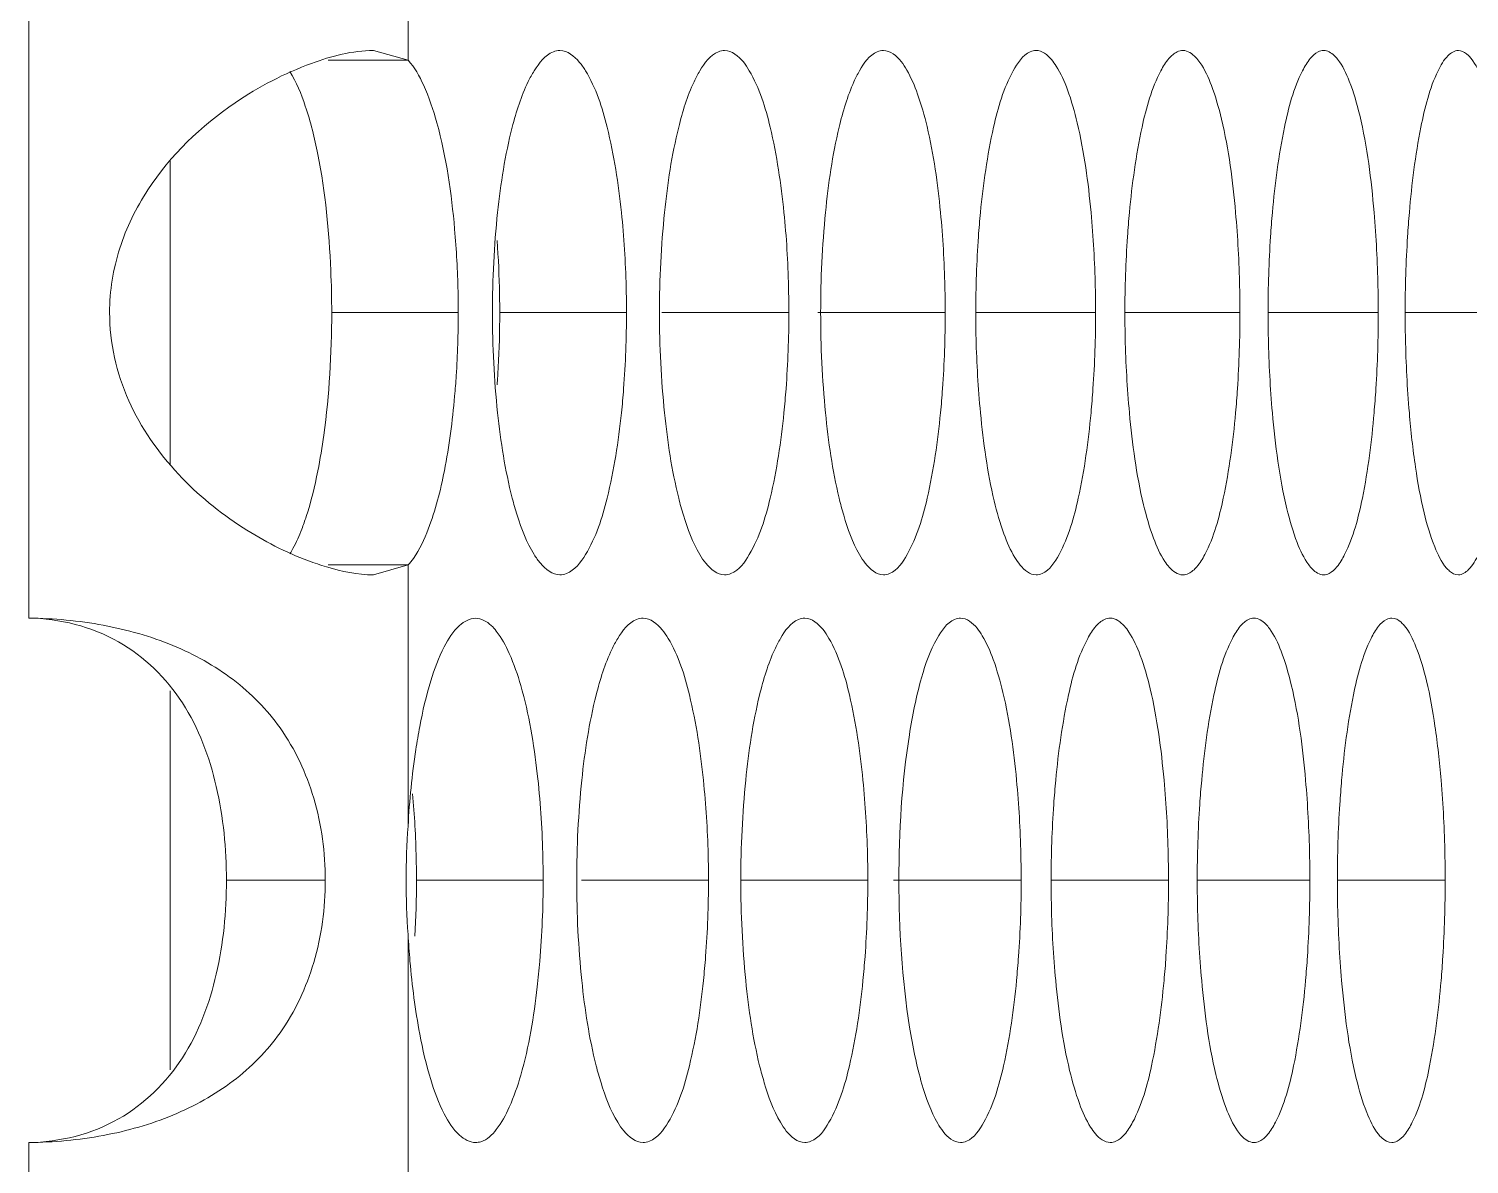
# Model space of a CAD drawing. Header units: millimetres. Extents: x 1177 to 4147, y 93 to 2194.
# Drawn here: x 2891.19 to 2907.68, y 1420.8 to 1433.79 of the extents above; entities that cross this region are included whole.
import ezdxf

# ---------------------------------------------------------------- set-up
doc = ezdxf.new("R2010")
doc.units = ezdxf.units.MM
doc.header["$LTSCALE"] = 0.1
doc.layers.get('0').update_dxf_attribs({"lineweight": 13})
doc.layers.add('标注', color=251, linetype='Continuous', lineweight=9)

msp = doc.modelspace()

# ---------------------------------------------------------------- linework, layer by layer
for p, q in [((2895.532, 1433.431), (2895.532, 1436.418)), ((2891.191, 1427.049), (2891.191, 1434.039)), ((2891.191, 1427.049), (2891.191, 1434.039)), ((2895.532, 1424.67), (2895.532, 1427.657)), ((2895.532, 1420.441), (2895.532, 1423.428)), ((2891.191, 1414.058), (2891.191, 1421.049)), ((2891.191, 1414.058), (2891.191, 1421.049))]:
    msp.add_line(p, q)
at = {"layer": '标注'}
for p, q in [((2894.616, 1433.431), (2895.532, 1433.431)), ((2895.532, 1433.431), (2895.137, 1433.544)), ((2892.81, 1432.282), (2892.81, 1428.806)), ((2894.658, 1430.544), (2896.106, 1430.544)), ((2896.581, 1430.544), (2898.032, 1430.544)), ((2898.435, 1430.544), (2899.89, 1430.544)), ((2900.221, 1430.544), (2901.68, 1430.544)), ((2902.029, 1430.544), (2903.401, 1430.544)), ((2903.736, 1430.544), (2905.053, 1430.544)), ((2905.375, 1430.544), (2906.636, 1430.544)), ((2906.944, 1430.544), (2908.15, 1430.544)), ((2894.616, 1427.657), (2895.532, 1427.657)), ((2895.137, 1427.544), (2895.532, 1427.657)), ((2892.81, 1426.216), (2892.81, 1421.881)), ((2893.453, 1424.049), (2894.584, 1424.049)), ((2895.628, 1424.049), (2897.078, 1424.049)), ((2897.516, 1424.049), (2898.97, 1424.049)), ((2899.337, 1424.049), (2900.794, 1424.049)), ((2901.089, 1424.049), (2902.549, 1424.049)), ((2902.892, 1424.049), (2904.235, 1424.049)), ((2904.564, 1424.049), (2905.853, 1424.049)), ((2906.168, 1424.049), (2907.402, 1424.049))]:
    msp.add_line(p, q, dxfattribs=at)
for centre, radius, start, end in [((2904.136, 1424.041), 8.627, 175.8208, 179.9495), ((2904.136, 1424.056), 8.627, 180.0505, 184.1792), ((2884.338, 1424.048), 11.29, 356.7614, 0.0035)]:
    msp.add_arc(centre, radius, start, end, dxfattribs=at)
for points, knots in [([(2895.137, 1433.544), (2894.895, 1433.543), (2894.332, 1433.394), (2893.824, 1433.13), (2893.553, 1432.946)], [0, 0, 0, 0, 0.425121, 1, 1, 1, 1]), ([(2896.065, 1431.498), (2896.029, 1431.908), (2895.951, 1432.473), (2895.738, 1433.113), (2895.608, 1433.35), (2895.532, 1433.431)], [0, 0, 0, 0, 0.608781, 0.835781, 1, 1, 1, 1]), ([(2897.27, 1433.544), (2897.244, 1433.544), (2897.116, 1433.515), (2897.03, 1433.399), (2896.976, 1433.312)], [0, 0, 0, 0, 0.199148, 1, 1, 1, 1]), ([(2897.563, 1433.312), (2897.541, 1433.347), (2897.472, 1433.449), (2897.356, 1433.544), (2897.27, 1433.544)], [0, 0, 0, 0, 0.321082, 1, 1, 1, 1]), ([(2899.155, 1433.544), (2899.131, 1433.544), (2899.005, 1433.514), (2898.923, 1433.399), (2898.871, 1433.312)], [0, 0, 0, 0, 0.196477, 1, 1, 1, 1]), ([(2899.437, 1433.312), (2899.417, 1433.347), (2899.351, 1433.448), (2899.239, 1433.544), (2899.155, 1433.544)], [0, 0, 0, 0, 0.324295, 1, 1, 1, 1]), ([(2900.972, 1433.544), (2900.948, 1433.544), (2900.825, 1433.513), (2900.748, 1433.398), (2900.699, 1433.312)], [0, 0, 0, 0, 0.193636, 1, 1, 1, 1]), ([(2901.239, 1433.32), (2901.22, 1433.354), (2901.158, 1433.451), (2901.052, 1433.544), (2900.972, 1433.544)], [0, 0, 0, 0, 0.326204, 1, 1, 1, 1]), ([(2902.72, 1433.544), (2902.698, 1433.544), (2902.577, 1433.512), (2902.505, 1433.397), (2902.458, 1433.312)], [0, 0, 0, 0, 0.190615, 1, 1, 1, 1]), ([(2902.951, 1433.364), (2902.934, 1433.391), (2902.879, 1433.471), (2902.788, 1433.544), (2902.72, 1433.544)], [0, 0, 0, 0, 0.321102, 1, 1, 1, 1]), ([(2904.4, 1433.544), (2904.378, 1433.544), (2904.315, 1433.527), (2904.225, 1433.444), (2904.174, 1433.361), (2904.148, 1433.312)], [0, 0, 0, 0, 0.185665, 0.530478, 1, 1, 1, 1]), ([(2904.595, 1433.405), (2904.58, 1433.426), (2904.532, 1433.489), (2904.456, 1433.544), (2904.4, 1433.544)], [0, 0, 0, 0, 0.314447, 1, 1, 1, 1]), ([(2905.003, 1431.691), (2904.971, 1432.05), (2904.909, 1432.542), (2904.747, 1433.111), (2904.651, 1433.325), (2904.595, 1433.405)], [0, 0, 0, 0, 0.608586, 0.834685, 1, 1, 1, 1]), ([(2906.011, 1433.544), (2905.99, 1433.544), (2905.928, 1433.527), (2905.843, 1433.443), (2905.794, 1433.361), (2905.769, 1433.312)], [0, 0, 0, 0, 0.182292, 0.52599, 1, 1, 1, 1]), ([(2906.17, 1433.443), (2906.158, 1433.459), (2906.117, 1433.506), (2906.055, 1433.544), (2906.011, 1433.544)], [0, 0, 0, 0, 0.305886, 1, 1, 1, 1]), ([(2906.588, 1431.691), (2906.556, 1432.065), (2906.495, 1432.575), (2906.328, 1433.157), (2906.229, 1433.369), (2906.17, 1433.443)], [0, 0, 0, 0, 0.619614, 0.843153, 1, 1, 1, 1]), ([(2907.553, 1433.544), (2907.509, 1433.544), (2907.404, 1433.473), (2907.351, 1433.374), (2907.321, 1433.312)], [0, 0, 0, 0, 0.389659, 1, 1, 1, 1]), ([(2907.677, 1433.477), (2907.667, 1433.488), (2907.633, 1433.52), (2907.586, 1433.544), (2907.553, 1433.544)], [0, 0, 0, 0, 0.295107, 1, 1, 1, 1]), ([(2908.104, 1431.691), (2908.087, 1431.903), (2908.045, 1432.291), (2907.954, 1432.812), (2907.84, 1433.2), (2907.739, 1433.411), (2907.677, 1433.477)], [0, 0, 0, 0, 0.343252, 0.632232, 0.852748, 1, 1, 1, 1]), ([(2894.499, 1432.355), (2894.462, 1432.542), (2894.382, 1432.867), (2894.255, 1433.181), (2894.179, 1433.304)], [0, 0, 0, 0, 0.568754, 1, 1, 1, 1]), ([(2896.976, 1433.312), (2896.95, 1433.272), (2896.841, 1433.067), (2896.77, 1432.843), (2896.724, 1432.665)], [0, 0, 0, 0, 0.20579, 1, 1, 1, 1]), ([(2897.974, 1431.691), (2897.94, 1432.019), (2897.855, 1432.571), (2897.683, 1433.115), (2897.563, 1433.312)], [0, 0, 0, 0, 0.587706, 1, 1, 1, 1]), ([(2898.871, 1433.312), (2898.847, 1433.271), (2898.741, 1433.066), (2898.673, 1432.843), (2898.629, 1432.665)], [0, 0, 0, 0, 0.205098, 1, 1, 1, 1]), ([(2899.834, 1431.691), (2899.801, 1432.018), (2899.719, 1432.57), (2899.555, 1433.114), (2899.437, 1433.312)], [0, 0, 0, 0, 0.588565, 1, 1, 1, 1]), ([(2900.699, 1433.312), (2900.675, 1433.271), (2900.573, 1433.065), (2900.508, 1432.842), (2900.465, 1432.665)], [0, 0, 0, 0, 0.204414, 1, 1, 1, 1]), ([(2901.626, 1431.691), (2901.594, 1432.021), (2901.531, 1432.479), (2901.38, 1433.02), (2901.29, 1433.233), (2901.239, 1433.32)], [0, 0, 0, 0, 0.590197, 0.820528, 1, 1, 1, 1]), ([(2902.458, 1433.312), (2902.347, 1433.112), (2902.192, 1432.568), (2902.115, 1432.018), (2902.083, 1431.691)], [0, 0, 0, 0, 0.410076, 1, 1, 1, 1]), ([(2903.349, 1431.691), (2903.316, 1432.035), (2903.254, 1432.51), (2903.098, 1433.066), (2903.004, 1433.28), (2902.951, 1433.364)], [0, 0, 0, 0, 0.598831, 0.827178, 1, 1, 1, 1]), ([(2904.148, 1433.312), (2904.041, 1433.111), (2903.893, 1432.567), (2903.818, 1432.018), (2903.788, 1431.691)], [0, 0, 0, 0, 0.409275, 1, 1, 1, 1]), ([(2905.769, 1433.312), (2905.666, 1433.11), (2905.525, 1432.566), (2905.453, 1432.018), (2905.424, 1431.691)], [0, 0, 0, 0, 0.408497, 1, 1, 1, 1]), ([(2907.321, 1433.312), (2907.222, 1433.109), (2907.088, 1432.565), (2907.019, 1432.018), (2906.992, 1431.691)], [0, 0, 0, 0, 0.407744, 1, 1, 1, 1]), ([(2893.553, 1432.946), (2893.164, 1432.681), (2892.628, 1432.168), (2892.197, 1431.292), (2892.116, 1430.793), (2892.116, 1430.544)], [0, 0, 0, 0, 0.48685, 0.742674, 1, 1, 1, 1]), ([(2896.724, 1432.665), (2896.642, 1432.346), (2896.533, 1431.639), (2896.497, 1430.927), (2896.497, 1430.544)], [0, 0, 0, 0, 0.462348, 1, 1, 1, 1]), ([(2898.629, 1432.665), (2898.549, 1432.345), (2898.445, 1431.639), (2898.409, 1430.927), (2898.409, 1430.544)], [0, 0, 0, 0, 0.462125, 1, 1, 1, 1]), ([(2900.465, 1432.665), (2900.388, 1432.345), (2900.288, 1431.638), (2900.254, 1430.927), (2900.254, 1430.544)], [0, 0, 0, 0, 0.461908, 1, 1, 1, 1]), ([(2894.658, 1430.544), (2894.658, 1430.705), (2894.644, 1431.311), (2894.586, 1431.918), (2894.499, 1432.355)], [0, 0, 0, 0, 0.265985, 1, 1, 1, 1]), ([(2898.032, 1430.544), (2898.032, 1430.642), (2898.027, 1431.025), (2898.004, 1431.408), (2897.974, 1431.691)], [0, 0, 0, 0, 0.255763, 1, 1, 1, 1]), ([(2899.89, 1430.544), (2899.89, 1430.642), (2899.885, 1431.025), (2899.863, 1431.408), (2899.834, 1431.691)], [0, 0, 0, 0, 0.25579, 1, 1, 1, 1]), ([(2901.68, 1430.544), (2901.68, 1430.642), (2901.675, 1431.025), (2901.653, 1431.408), (2901.626, 1431.691)], [0, 0, 0, 0, 0.255815, 1, 1, 1, 1]), ([(2902.083, 1431.691), (2902.074, 1431.599), (2902.043, 1431.217), (2902.029, 1430.834), (2902.029, 1430.544)], [0, 0, 0, 0, 0.242084, 1, 1, 1, 1]), ([(2903.401, 1430.544), (2903.401, 1430.642), (2903.396, 1431.025), (2903.375, 1431.407), (2903.349, 1431.691)], [0, 0, 0, 0, 0.25584, 1, 1, 1, 1]), ([(2903.788, 1431.691), (2903.78, 1431.599), (2903.749, 1431.217), (2903.736, 1430.834), (2903.736, 1430.544)], [0, 0, 0, 0, 0.242044, 1, 1, 1, 1]), ([(2905.053, 1430.544), (2905.053, 1430.642), (2905.048, 1431.025), (2905.028, 1431.407), (2905.003, 1431.691)], [0, 0, 0, 0, 0.255864, 1, 1, 1, 1]), ([(2905.424, 1431.691), (2905.416, 1431.599), (2905.387, 1431.217), (2905.375, 1430.834), (2905.375, 1430.544)], [0, 0, 0, 0, 0.242005, 1, 1, 1, 1]), ([(2906.636, 1430.544), (2906.636, 1430.642), (2906.632, 1431.025), (2906.612, 1431.407), (2906.588, 1431.691)], [0, 0, 0, 0, 0.255886, 1, 1, 1, 1]), ([(2906.992, 1431.691), (2906.984, 1431.599), (2906.956, 1431.217), (2906.944, 1430.834), (2906.944, 1430.544)], [0, 0, 0, 0, 0.241968, 1, 1, 1, 1]), ([(2896.106, 1430.544), (2896.106, 1430.625), (2896.103, 1430.943), (2896.086, 1431.261), (2896.065, 1431.498)], [0, 0, 0, 0, 0.253876, 1, 1, 1, 1]), ([(2896.581, 1430.544), (2896.581, 1430.614), (2896.578, 1430.889), (2896.566, 1431.165), (2896.551, 1431.37)], [0, 0, 0, 0, 0.252958, 1, 1, 1, 1]), ([(2892.116, 1430.544), (2892.116, 1430.2), (2892.273, 1429.511), (2892.859, 1428.677), (2893.591, 1428.078), (2894.129, 1427.803), (2894.391, 1427.705)], [0, 0, 0, 0, 0.268228, 0.532568, 0.782157, 1, 1, 1, 1]), ([(2894.499, 1428.733), (2894.526, 1428.869), (2894.623, 1429.468), (2894.658, 1430.076), (2894.658, 1430.544)], [0, 0, 0, 0, 0.228138, 1, 1, 1, 1]), ([(2896.065, 1429.59), (2896.072, 1429.667), (2896.096, 1429.985), (2896.106, 1430.303), (2896.106, 1430.544)], [0, 0, 0, 0, 0.244708, 1, 1, 1, 1]), ([(2896.497, 1430.544), (2896.497, 1430.161), (2896.533, 1429.449), (2896.642, 1428.742), (2896.724, 1428.423)], [0, 0, 0, 0, 0.537652, 1, 1, 1, 1]), ([(2896.551, 1429.717), (2896.556, 1429.785), (2896.573, 1430.06), (2896.581, 1430.336), (2896.581, 1430.544)], [0, 0, 0, 0, 0.246013, 1, 1, 1, 1]), ([(2897.974, 1429.397), (2897.984, 1429.489), (2898.018, 1429.87), (2898.032, 1430.254), (2898.032, 1430.544)], [0, 0, 0, 0, 0.24218, 1, 1, 1, 1]), ([(2898.409, 1430.544), (2898.409, 1430.161), (2898.445, 1429.449), (2898.549, 1428.742), (2898.629, 1428.423)], [0, 0, 0, 0, 0.537875, 1, 1, 1, 1]), ([(2899.834, 1429.397), (2899.843, 1429.489), (2899.876, 1429.87), (2899.89, 1430.254), (2899.89, 1430.544)], [0, 0, 0, 0, 0.242136, 1, 1, 1, 1]), ([(2900.254, 1430.544), (2900.254, 1430.161), (2900.288, 1429.45), (2900.388, 1428.743), (2900.465, 1428.423)], [0, 0, 0, 0, 0.538092, 1, 1, 1, 1]), ([(2901.626, 1429.397), (2901.635, 1429.489), (2901.666, 1429.871), (2901.68, 1430.254), (2901.68, 1430.544)], [0, 0, 0, 0, 0.242094, 1, 1, 1, 1]), ([(2902.029, 1430.544), (2902.029, 1430.446), (2902.034, 1430.063), (2902.056, 1429.68), (2902.083, 1429.397)], [0, 0, 0, 0, 0.25582, 1, 1, 1, 1]), ([(2903.349, 1429.397), (2903.357, 1429.489), (2903.388, 1429.871), (2903.401, 1430.254), (2903.401, 1430.544)], [0, 0, 0, 0, 0.242053, 1, 1, 1, 1]), ([(2903.736, 1430.544), (2903.736, 1430.446), (2903.741, 1430.063), (2903.762, 1429.68), (2903.788, 1429.397)], [0, 0, 0, 0, 0.255845, 1, 1, 1, 1]), ([(2905.003, 1429.397), (2905.011, 1429.489), (2905.04, 1429.871), (2905.053, 1430.254), (2905.053, 1430.544)], [0, 0, 0, 0, 0.242014, 1, 1, 1, 1]), ([(2905.375, 1430.544), (2905.375, 1430.446), (2905.379, 1430.063), (2905.399, 1429.68), (2905.424, 1429.397)], [0, 0, 0, 0, 0.255868, 1, 1, 1, 1]), ([(2906.588, 1429.397), (2906.596, 1429.489), (2906.624, 1429.871), (2906.636, 1430.254), (2906.636, 1430.544)], [0, 0, 0, 0, 0.241977, 1, 1, 1, 1]), ([(2906.944, 1430.544), (2906.944, 1430.446), (2906.948, 1430.063), (2906.967, 1429.68), (2906.992, 1429.397)], [0, 0, 0, 0, 0.255891, 1, 1, 1, 1]), ([(2895.763, 1428.068), (2895.846, 1428.283), (2895.973, 1428.788), (2896.04, 1429.303), (2896.065, 1429.59)], [0, 0, 0, 0, 0.444382, 1, 1, 1, 1]), ([(2897.563, 1427.776), (2897.683, 1427.972), (2897.855, 1428.517), (2897.94, 1429.069), (2897.974, 1429.397)], [0, 0, 0, 0, 0.412294, 1, 1, 1, 1]), ([(2899.437, 1427.776), (2899.555, 1427.973), (2899.719, 1428.518), (2899.801, 1429.069), (2899.834, 1429.397)], [0, 0, 0, 0, 0.411435, 1, 1, 1, 1]), ([(2901.244, 1427.776), (2901.357, 1427.975), (2901.515, 1428.519), (2901.594, 1429.07), (2901.626, 1429.397)], [0, 0, 0, 0, 0.410597, 1, 1, 1, 1]), ([(2902.083, 1429.397), (2902.116, 1429.058), (2902.179, 1428.59), (2902.334, 1428.04), (2902.426, 1427.826), (2902.478, 1427.741)], [0, 0, 0, 0, 0.595352, 0.824536, 1, 1, 1, 1]), ([(2902.982, 1427.776), (2903.091, 1427.976), (2903.243, 1428.52), (2903.318, 1429.07), (2903.349, 1429.397)], [0, 0, 0, 0, 0.409781, 1, 1, 1, 1]), ([(2903.788, 1429.397), (2903.821, 1429.044), (2903.884, 1428.558), (2904.044, 1427.994), (2904.139, 1427.78), (2904.194, 1427.698)], [0, 0, 0, 0, 0.604767, 0.831791, 1, 1, 1, 1]), ([(2904.651, 1427.776), (2904.756, 1427.977), (2904.901, 1428.521), (2904.974, 1429.07), (2905.003, 1429.397)], [0, 0, 0, 0, 0.408988, 1, 1, 1, 1]), ([(2905.424, 1429.397), (2905.457, 1429.029), (2905.52, 1428.525), (2905.685, 1427.948), (2905.783, 1427.735), (2905.84, 1427.658)], [0, 0, 0, 0, 0.615423, 0.839991, 1, 1, 1, 1]), ([(2906.251, 1427.776), (2906.353, 1427.978), (2906.491, 1428.522), (2906.56, 1429.07), (2906.588, 1429.397)], [0, 0, 0, 0, 0.408219, 1, 1, 1, 1]), ([(2906.992, 1429.397), (2907.009, 1429.189), (2907.051, 1428.806), (2907.143, 1428.291), (2907.257, 1427.903), (2907.357, 1427.692), (2907.417, 1427.622)], [0, 0, 0, 0, 0.339935, 0.62764, 0.849308, 1, 1, 1, 1]), ([(2894.315, 1428.067), (2894.334, 1428.115), (2894.41, 1428.333), (2894.464, 1428.557), (2894.499, 1428.733)], [0, 0, 0, 0, 0.222237, 1, 1, 1, 1]), ([(2896.724, 1428.423), (2896.741, 1428.357), (2896.805, 1428.135), (2896.889, 1427.915), (2896.976, 1427.776)], [0, 0, 0, 0, 0.294324, 1, 1, 1, 1]), ([(2898.629, 1428.423), (2898.645, 1428.357), (2898.707, 1428.135), (2898.788, 1427.915), (2898.871, 1427.776)], [0, 0, 0, 0, 0.294922, 1, 1, 1, 1]), ([(2900.465, 1428.423), (2900.481, 1428.357), (2900.54, 1428.135), (2900.618, 1427.916), (2900.699, 1427.776)], [0, 0, 0, 0, 0.29551, 1, 1, 1, 1]), ([(2894.179, 1427.783), (2894.192, 1427.803), (2894.244, 1427.895), (2894.286, 1427.991), (2894.315, 1428.067)], [0, 0, 0, 0, 0.224904, 1, 1, 1, 1]), ([(2895.532, 1427.657), (2895.554, 1427.68), (2895.652, 1427.805), (2895.718, 1427.951), (2895.763, 1428.068)], [0, 0, 0, 0, 0.205277, 1, 1, 1, 1]), ([(2894.391, 1427.705), (2894.459, 1427.68), (2894.701, 1427.598), (2894.955, 1427.544), (2895.137, 1427.544)], [0, 0, 0, 0, 0.288359, 1, 1, 1, 1]), ([(2896.976, 1427.776), (2896.997, 1427.741), (2897.067, 1427.638), (2897.184, 1427.544), (2897.27, 1427.544)], [0, 0, 0, 0, 0.321073, 1, 1, 1, 1]), ([(2897.27, 1427.544), (2897.295, 1427.544), (2897.424, 1427.573), (2897.509, 1427.688), (2897.563, 1427.776)], [0, 0, 0, 0, 0.199481, 1, 1, 1, 1]), ([(2898.871, 1427.776), (2898.892, 1427.741), (2898.959, 1427.64), (2899.071, 1427.544), (2899.155, 1427.544)], [0, 0, 0, 0, 0.324264, 1, 1, 1, 1]), ([(2899.155, 1427.544), (2899.18, 1427.544), (2899.306, 1427.574), (2899.386, 1427.689), (2899.437, 1427.776)], [0, 0, 0, 0, 0.196798, 1, 1, 1, 1]), ([(2900.699, 1427.776), (2900.719, 1427.741), (2900.782, 1427.641), (2900.89, 1427.544), (2900.972, 1427.544)], [0, 0, 0, 0, 0.327612, 1, 1, 1, 1]), ([(2900.972, 1427.544), (2900.996, 1427.544), (2901.119, 1427.574), (2901.195, 1427.69), (2901.244, 1427.776)], [0, 0, 0, 0, 0.193945, 1, 1, 1, 1]), ([(2902.478, 1427.741), (2902.496, 1427.711), (2902.553, 1427.625), (2902.649, 1427.544), (2902.72, 1427.544)], [0, 0, 0, 0, 0.324647, 1, 1, 1, 1]), ([(2902.72, 1427.544), (2902.743, 1427.544), (2902.864, 1427.575), (2902.935, 1427.691), (2902.982, 1427.776)], [0, 0, 0, 0, 0.190909, 1, 1, 1, 1]), ([(2904.194, 1427.698), (2904.209, 1427.675), (2904.259, 1427.606), (2904.34, 1427.544), (2904.4, 1427.544)], [0, 0, 0, 0, 0.318608, 1, 1, 1, 1]), ([(2904.4, 1427.544), (2904.422, 1427.544), (2904.485, 1427.561), (2904.574, 1427.644), (2904.625, 1427.726), (2904.651, 1427.776)], [0, 0, 0, 0, 0.185919, 0.530524, 1, 1, 1, 1]), ([(2905.84, 1427.658), (2905.853, 1427.641), (2905.896, 1427.588), (2905.963, 1427.544), (2906.011, 1427.544)], [0, 0, 0, 0, 0.310747, 1, 1, 1, 1]), ([(2906.011, 1427.544), (2906.032, 1427.544), (2906.093, 1427.561), (2906.178, 1427.645), (2906.226, 1427.727), (2906.251, 1427.776)], [0, 0, 0, 0, 0.18253, 0.526009, 1, 1, 1, 1]), ([(2907.553, 1427.544), (2907.596, 1427.544), (2907.701, 1427.615), (2907.752, 1427.714), (2907.782, 1427.776)], [0, 0, 0, 0, 0.389686, 1, 1, 1, 1]), ([(2907.417, 1427.622), (2907.428, 1427.61), (2907.464, 1427.572), (2907.516, 1427.544), (2907.553, 1427.544)], [0, 0, 0, 0, 0.300688, 1, 1, 1, 1]), ([(2894.067, 1425.792), (2893.918, 1426.001), (2893.546, 1426.38), (2892.84, 1426.769), (2892.04, 1426.994), (2891.477, 1427.046), (2891.191, 1427.049)], [0, 0, 0, 0, 0.237278, 0.48061, 0.736199, 1, 1, 1, 1]), ([(2893.453, 1424.049), (2893.453, 1424.408), (2893.385, 1425.114), (2893.02, 1426.111), (2892.252, 1426.868), (2891.545, 1427.044), (2891.191, 1427.049)], [0, 0, 0, 0, 0.257867, 0.504597, 0.746083, 1, 1, 1, 1]), ([(2896.304, 1427.048), (2896.237, 1427.048), (2896.078, 1426.955), (2895.918, 1426.69), (2895.77, 1426.296), (2895.699, 1425.984), (2895.666, 1425.808)], [0, 0, 0, 0, 0.138263, 0.343336, 0.632179, 1, 1, 1, 1]), ([(2896.542, 1426.9), (2896.525, 1426.923), (2896.463, 1426.994), (2896.37, 1427.048), (2896.304, 1427.048)], [0, 0, 0, 0, 0.303752, 1, 1, 1, 1]), ([(2898.221, 1427.049), (2898.196, 1427.049), (2898.069, 1427.019), (2897.985, 1426.904), (2897.932, 1426.817)], [0, 0, 0, 0, 0.197833, 1, 1, 1, 1]), ([(2898.509, 1426.817), (2898.488, 1426.852), (2898.42, 1426.953), (2898.306, 1427.049), (2898.221, 1427.049)], [0, 0, 0, 0, 0.322669, 1, 1, 1, 1]), ([(2900.072, 1427.049), (2900.048, 1427.049), (2899.923, 1427.018), (2899.844, 1426.903), (2899.794, 1426.817)], [0, 0, 0, 0, 0.195078, 1, 1, 1, 1]), ([(2900.349, 1426.817), (2900.329, 1426.852), (2900.265, 1426.952), (2900.155, 1427.049), (2900.072, 1427.049)], [0, 0, 0, 0, 0.32596, 1, 1, 1, 1]), ([(2901.855, 1427.049), (2901.832, 1427.049), (2901.71, 1427.018), (2901.635, 1426.902), (2901.587, 1426.817)], [0, 0, 0, 0, 0.192149, 1, 1, 1, 1]), ([(2902.104, 1426.847), (2902.086, 1426.877), (2902.027, 1426.966), (2901.928, 1427.049), (2901.855, 1427.049)], [0, 0, 0, 0, 0.323826, 1, 1, 1, 1]), ([(2903.569, 1427.049), (2903.546, 1427.049), (2903.482, 1427.032), (2903.39, 1426.949), (2903.338, 1426.866), (2903.311, 1426.817)], [0, 0, 0, 0, 0.187277, 0.53264, 1, 1, 1, 1]), ([(2903.782, 1426.89), (2903.766, 1426.914), (2903.714, 1426.985), (2903.63, 1427.049), (2903.569, 1427.049)], [0, 0, 0, 0, 0.31799, 1, 1, 1, 1]), ([(2905.214, 1427.049), (2905.192, 1427.049), (2905.13, 1427.032), (2905.042, 1426.948), (2904.993, 1426.866), (2904.967, 1426.817)], [0, 0, 0, 0, 0.184004, 0.528262, 1, 1, 1, 1]), ([(2905.391, 1426.93), (2905.378, 1426.948), (2905.333, 1427.003), (2905.264, 1427.049), (2905.214, 1427.049)], [0, 0, 0, 0, 0.310426, 1, 1, 1, 1]), ([(2906.79, 1427.049), (2906.77, 1427.049), (2906.709, 1427.032), (2906.625, 1426.947), (2906.578, 1426.866), (2906.554, 1426.817)], [0, 0, 0, 0, 0.180528, 0.523661, 1, 1, 1, 1]), ([(2906.932, 1426.966), (2906.921, 1426.978), (2906.883, 1427.019), (2906.829, 1427.049), (2906.79, 1427.049)], [0, 0, 0, 0, 0.300787, 1, 1, 1, 1]), ([(2897.011, 1425.268), (2896.972, 1425.608), (2896.897, 1426.078), (2896.712, 1426.618), (2896.604, 1426.823), (2896.542, 1426.9)], [0, 0, 0, 0, 0.599408, 0.827175, 1, 1, 1, 1]), ([(2897.932, 1426.817), (2897.907, 1426.776), (2897.799, 1426.571), (2897.73, 1426.348), (2897.685, 1426.169)], [0, 0, 0, 0, 0.205443, 1, 1, 1, 1]), ([(2898.912, 1425.196), (2898.879, 1425.523), (2898.796, 1426.075), (2898.628, 1426.62), (2898.509, 1426.817)], [0, 0, 0, 0, 0.588138, 1, 1, 1, 1]), ([(2899.794, 1426.817), (2899.77, 1426.776), (2899.665, 1426.57), (2899.599, 1426.347), (2899.555, 1426.169)], [0, 0, 0, 0, 0.204755, 1, 1, 1, 1]), ([(2900.738, 1425.196), (2900.706, 1425.523), (2900.626, 1426.074), (2900.464, 1426.619), (2900.349, 1426.817)], [0, 0, 0, 0, 0.588987, 1, 1, 1, 1]), ([(2901.587, 1426.817), (2901.507, 1426.677), (2901.379, 1426.311), (2901.196, 1425.388), (2901.15, 1424.606), (2901.15, 1424.049)], [0, 0, 0, 0, 0.171591, 0.407652, 1, 1, 1, 1]), ([(2902.496, 1425.196), (2902.464, 1425.533), (2902.401, 1425.999), (2902.247, 1426.548), (2902.156, 1426.761), (2902.104, 1426.847)], [0, 0, 0, 0, 0.594383, 0.823753, 1, 1, 1, 1]), ([(2903.311, 1426.817), (2903.202, 1426.617), (2903.051, 1426.072), (2902.975, 1425.523), (2902.944, 1425.196)], [0, 0, 0, 0, 0.409673, 1, 1, 1, 1]), ([(2904.184, 1425.196), (2904.152, 1425.547), (2904.09, 1426.031), (2903.931, 1426.593), (2903.836, 1426.807), (2903.782, 1426.89)], [0, 0, 0, 0, 0.603559, 0.830818, 1, 1, 1, 1]), ([(2904.967, 1426.817), (2904.862, 1426.616), (2904.717, 1426.071), (2904.644, 1425.523), (2904.615, 1425.196)], [0, 0, 0, 0, 0.408883, 1, 1, 1, 1]), ([(2905.804, 1425.196), (2905.772, 1425.562), (2905.71, 1426.063), (2905.546, 1426.639), (2905.448, 1426.852), (2905.391, 1426.93)], [0, 0, 0, 0, 0.613931, 0.838792, 1, 1, 1, 1]), ([(2906.554, 1426.817), (2906.453, 1426.615), (2906.315, 1426.07), (2906.245, 1425.522), (2906.217, 1425.196)], [0, 0, 0, 0, 0.408118, 1, 1, 1, 1]), ([(2907.355, 1425.196), (2907.337, 1425.403), (2907.296, 1425.783), (2907.205, 1426.296), (2907.092, 1426.683), (2906.992, 1426.895), (2906.932, 1426.966)], [0, 0, 0, 0, 0.338668, 0.625811, 0.847843, 1, 1, 1, 1]), ([(2897.685, 1426.169), (2897.604, 1425.85), (2897.497, 1425.144), (2897.462, 1424.432), (2897.462, 1424.049)], [0, 0, 0, 0, 0.462235, 1, 1, 1, 1]), ([(2899.555, 1426.169), (2899.477, 1425.85), (2899.375, 1425.143), (2899.34, 1424.432), (2899.34, 1424.049)], [0, 0, 0, 0, 0.462016, 1, 1, 1, 1]), ([(2894.584, 1424.049), (2894.584, 1424.365), (2894.504, 1424.982), (2894.239, 1425.55), (2894.067, 1425.792)], [0, 0, 0, 0, 0.515812, 1, 1, 1, 1]), ([(2895.666, 1425.808), (2895.649, 1425.721), (2895.585, 1425.344), (2895.548, 1424.963), (2895.532, 1424.67)], [0, 0, 0, 0, 0.233018, 1, 1, 1, 1]), ([(2897.078, 1424.049), (2897.078, 1424.153), (2897.072, 1424.56), (2897.045, 1424.967), (2897.011, 1425.268)], [0, 0, 0, 0, 0.256515, 1, 1, 1, 1]), ([(2898.97, 1424.049), (2898.97, 1424.147), (2898.965, 1424.53), (2898.942, 1424.912), (2898.912, 1425.196)], [0, 0, 0, 0, 0.255777, 1, 1, 1, 1]), ([(2900.794, 1424.049), (2900.794, 1424.147), (2900.789, 1424.53), (2900.766, 1424.912), (2900.738, 1425.196)], [0, 0, 0, 0, 0.255803, 1, 1, 1, 1]), ([(2902.549, 1424.049), (2902.549, 1424.147), (2902.544, 1424.53), (2902.523, 1424.912), (2902.496, 1425.196)], [0, 0, 0, 0, 0.255828, 1, 1, 1, 1]), ([(2902.944, 1425.196), (2902.936, 1425.104), (2902.905, 1424.722), (2902.892, 1424.339), (2902.892, 1424.049)], [0, 0, 0, 0, 0.242063, 1, 1, 1, 1]), ([(2904.235, 1424.049), (2904.235, 1424.147), (2904.231, 1424.53), (2904.21, 1424.912), (2904.184, 1425.196)], [0, 0, 0, 0, 0.255852, 1, 1, 1, 1]), ([(2904.615, 1425.196), (2904.606, 1425.104), (2904.577, 1424.722), (2904.564, 1424.339), (2904.564, 1424.049)], [0, 0, 0, 0, 0.242024, 1, 1, 1, 1]), ([(2905.853, 1424.049), (2905.853, 1424.147), (2905.849, 1424.529), (2905.829, 1424.912), (2905.804, 1425.196)], [0, 0, 0, 0, 0.255875, 1, 1, 1, 1]), ([(2906.217, 1425.196), (2906.209, 1425.104), (2906.18, 1424.722), (2906.168, 1424.339), (2906.168, 1424.049)], [0, 0, 0, 0, 0.241986, 1, 1, 1, 1]), ([(2907.402, 1424.049), (2907.402, 1424.147), (2907.398, 1424.529), (2907.379, 1424.912), (2907.355, 1425.196)], [0, 0, 0, 0, 0.255897, 1, 1, 1, 1]), ([(2895.628, 1424.049), (2895.628, 1424.133), (2895.624, 1424.464), (2895.606, 1424.795), (2895.584, 1425.04)], [0, 0, 0, 0, 0.254236, 1, 1, 1, 1]), ([(2891.191, 1421.049), (2891.545, 1421.053), (2892.252, 1421.229), (2893.02, 1421.986), (2893.385, 1422.983), (2893.453, 1423.689), (2893.453, 1424.049)], [0, 0, 0, 0, 0.253917, 0.495403, 0.742133, 1, 1, 1, 1]), ([(2894.067, 1422.305), (2894.239, 1422.547), (2894.504, 1423.115), (2894.584, 1423.732), (2894.584, 1424.049)], [0, 0, 0, 0, 0.484188, 1, 1, 1, 1]), ([(2897.011, 1422.83), (2897.022, 1422.927), (2897.061, 1423.332), (2897.078, 1423.74), (2897.078, 1424.049)], [0, 0, 0, 0, 0.241125, 1, 1, 1, 1]), ([(2897.462, 1424.049), (2897.462, 1423.666), (2897.497, 1422.954), (2897.604, 1422.247), (2897.685, 1421.928)], [0, 0, 0, 0, 0.537765, 1, 1, 1, 1]), ([(2898.912, 1422.901), (2898.922, 1422.994), (2898.956, 1423.375), (2898.97, 1423.758), (2898.97, 1424.049)], [0, 0, 0, 0, 0.242158, 1, 1, 1, 1]), ([(2899.34, 1424.049), (2899.34, 1423.666), (2899.375, 1422.954), (2899.477, 1422.247), (2899.555, 1421.928)], [0, 0, 0, 0, 0.537984, 1, 1, 1, 1]), ([(2900.738, 1422.901), (2900.747, 1422.994), (2900.78, 1423.375), (2900.794, 1423.758), (2900.794, 1424.049)], [0, 0, 0, 0, 0.242115, 1, 1, 1, 1]), ([(2901.15, 1424.049), (2901.15, 1423.487), (2901.197, 1422.699), (2901.383, 1421.772), (2901.513, 1421.407), (2901.594, 1421.268)], [0, 0, 0, 0, 0.594289, 0.829953, 1, 1, 1, 1]), ([(2902.496, 1422.901), (2902.504, 1422.994), (2902.536, 1423.375), (2902.549, 1423.758), (2902.549, 1424.049)], [0, 0, 0, 0, 0.242073, 1, 1, 1, 1]), ([(2902.892, 1424.049), (2902.892, 1423.951), (2902.896, 1423.568), (2902.917, 1423.185), (2902.944, 1422.901)], [0, 0, 0, 0, 0.255833, 1, 1, 1, 1]), ([(2904.184, 1422.901), (2904.193, 1422.994), (2904.223, 1423.375), (2904.235, 1423.759), (2904.235, 1424.049)], [0, 0, 0, 0, 0.242033, 1, 1, 1, 1]), ([(2904.564, 1424.049), (2904.564, 1423.951), (2904.569, 1423.568), (2904.589, 1423.185), (2904.615, 1422.901)], [0, 0, 0, 0, 0.255857, 1, 1, 1, 1]), ([(2905.804, 1422.901), (2905.812, 1422.994), (2905.841, 1423.376), (2905.853, 1423.759), (2905.853, 1424.049)], [0, 0, 0, 0, 0.241995, 1, 1, 1, 1]), ([(2906.168, 1424.049), (2906.168, 1423.951), (2906.172, 1423.568), (2906.192, 1423.185), (2906.217, 1422.901)], [0, 0, 0, 0, 0.25588, 1, 1, 1, 1]), ([(2907.355, 1422.901), (2907.363, 1422.994), (2907.39, 1423.376), (2907.402, 1423.759), (2907.402, 1424.049)], [0, 0, 0, 0, 0.241958, 1, 1, 1, 1]), ([(2895.532, 1423.428), (2895.538, 1423.327), (2895.565, 1422.945), (2895.613, 1422.565), (2895.666, 1422.289)], [0, 0, 0, 0, 0.264818, 1, 1, 1, 1]), ([(2898.509, 1421.28), (2898.628, 1421.478), (2898.796, 1422.022), (2898.879, 1422.574), (2898.912, 1422.901)], [0, 0, 0, 0, 0.411862, 1, 1, 1, 1]), ([(2900.349, 1421.28), (2900.464, 1421.479), (2900.626, 1422.023), (2900.706, 1422.574), (2900.738, 1422.901)], [0, 0, 0, 0, 0.411013, 1, 1, 1, 1]), ([(2902.121, 1421.28), (2902.233, 1421.48), (2902.388, 1422.024), (2902.465, 1422.575), (2902.496, 1422.901)], [0, 0, 0, 0, 0.410186, 1, 1, 1, 1]), ([(2902.944, 1422.901), (2902.977, 1422.556), (2903.04, 1422.079), (2903.198, 1421.522), (2903.291, 1421.308), (2903.344, 1421.224)], [0, 0, 0, 0, 0.599914, 0.828052, 1, 1, 1, 1]), ([(2903.825, 1421.28), (2903.932, 1421.481), (2904.08, 1422.025), (2904.154, 1422.575), (2904.184, 1422.901)], [0, 0, 0, 0, 0.409381, 1, 1, 1, 1]), ([(2904.615, 1422.901), (2904.647, 1422.541), (2904.71, 1422.046), (2904.873, 1421.476), (2904.97, 1421.262), (2905.026, 1421.183)], [0, 0, 0, 0, 0.60993, 0.835766, 1, 1, 1, 1]), ([(2905.46, 1421.28), (2905.563, 1421.482), (2905.705, 1422.026), (2905.775, 1422.575), (2905.804, 1422.901)], [0, 0, 0, 0, 0.4086, 1, 1, 1, 1]), ([(2906.217, 1422.901), (2906.249, 1422.526), (2906.312, 1422.013), (2906.48, 1421.43), (2906.579, 1421.218), (2906.638, 1421.145)], [0, 0, 0, 0, 0.621267, 0.84448, 1, 1, 1, 1]), ([(2907.025, 1421.28), (2907.125, 1421.483), (2907.26, 1422.027), (2907.327, 1422.575), (2907.355, 1422.901)], [0, 0, 0, 0, 0.407843, 1, 1, 1, 1]), ([(2896.542, 1421.197), (2896.604, 1421.275), (2896.712, 1421.479), (2896.897, 1422.02), (2896.972, 1422.49), (2897.011, 1422.83)], [0, 0, 0, 0, 0.172825, 0.400592, 1, 1, 1, 1]), ([(2891.191, 1421.049), (2891.477, 1421.051), (2892.04, 1421.103), (2892.84, 1421.329), (2893.546, 1421.718), (2893.918, 1422.096), (2894.067, 1422.305)], [0, 0, 0, 0, 0.263801, 0.51939, 0.762722, 1, 1, 1, 1]), ([(2895.666, 1422.289), (2895.699, 1422.114), (2895.77, 1421.802), (2895.918, 1421.408), (2896.078, 1421.143), (2896.237, 1421.049), (2896.304, 1421.049)], [0, 0, 0, 0, 0.367821, 0.656664, 0.861737, 1, 1, 1, 1]), ([(2897.685, 1421.928), (2897.702, 1421.862), (2897.764, 1421.64), (2897.847, 1421.42), (2897.932, 1421.28)], [0, 0, 0, 0, 0.294624, 1, 1, 1, 1]), ([(2899.555, 1421.928), (2899.572, 1421.862), (2899.632, 1421.64), (2899.711, 1421.42), (2899.794, 1421.28)], [0, 0, 0, 0, 0.295217, 1, 1, 1, 1]), ([(2897.932, 1421.28), (2897.953, 1421.246), (2898.022, 1421.144), (2898.136, 1421.049), (2898.221, 1421.049)], [0, 0, 0, 0, 0.32265, 1, 1, 1, 1]), ([(2898.221, 1421.049), (2898.246, 1421.049), (2898.373, 1421.078), (2898.456, 1421.194), (2898.509, 1421.28)], [0, 0, 0, 0, 0.19816, 1, 1, 1, 1]), ([(2899.794, 1421.28), (2899.814, 1421.246), (2899.879, 1421.145), (2899.989, 1421.049), (2900.072, 1421.049)], [0, 0, 0, 0, 0.325919, 1, 1, 1, 1]), ([(2900.072, 1421.049), (2900.096, 1421.049), (2900.221, 1421.079), (2900.299, 1421.194), (2900.349, 1421.28)], [0, 0, 0, 0, 0.195393, 1, 1, 1, 1]), ([(2901.594, 1421.268), (2901.613, 1421.235), (2901.674, 1421.14), (2901.777, 1421.049), (2901.855, 1421.049)], [0, 0, 0, 0, 0.327099, 1, 1, 1, 1]), ([(2901.855, 1421.049), (2901.878, 1421.049), (2902, 1421.08), (2902.074, 1421.195), (2902.121, 1421.28)], [0, 0, 0, 0, 0.19245, 1, 1, 1, 1]), ([(2903.344, 1421.224), (2903.361, 1421.198), (2903.415, 1421.12), (2903.503, 1421.049), (2903.569, 1421.049)], [0, 0, 0, 0, 0.321831, 1, 1, 1, 1]), ([(2903.569, 1421.049), (2903.591, 1421.049), (2903.655, 1421.065), (2903.747, 1421.148), (2903.798, 1421.231), (2903.825, 1421.28)], [0, 0, 0, 0, 0.187539, 0.532699, 1, 1, 1, 1]), ([(2905.214, 1421.049), (2905.236, 1421.049), (2905.298, 1421.065), (2905.385, 1421.149), (2905.434, 1421.231), (2905.46, 1421.28)], [0, 0, 0, 0, 0.18425, 0.528295, 1, 1, 1, 1]), ([(2906.79, 1421.049), (2906.811, 1421.049), (2906.871, 1421.066), (2906.954, 1421.15), (2907.001, 1421.232), (2907.025, 1421.28)], [0, 0, 0, 0, 0.180756, 0.523667, 1, 1, 1, 1]), ([(2896.304, 1421.049), (2896.325, 1421.049), (2896.421, 1421.065), (2896.496, 1421.138), (2896.542, 1421.197)], [0, 0, 0, 0, 0.213946, 1, 1, 1, 1]), ([(2905.026, 1421.183), (2905.04, 1421.162), (2905.087, 1421.101), (2905.16, 1421.049), (2905.214, 1421.049)], [0, 0, 0, 0, 0.31493, 1, 1, 1, 1]), ([(2906.638, 1421.145), (2906.649, 1421.13), (2906.689, 1421.085), (2906.748, 1421.049), (2906.79, 1421.049)], [0, 0, 0, 0, 0.306013, 1, 1, 1, 1])]:
    msp.add_open_spline(points, degree=3, knots=knots, dxfattribs=at)

doc.saveas('drawing.dxf')
